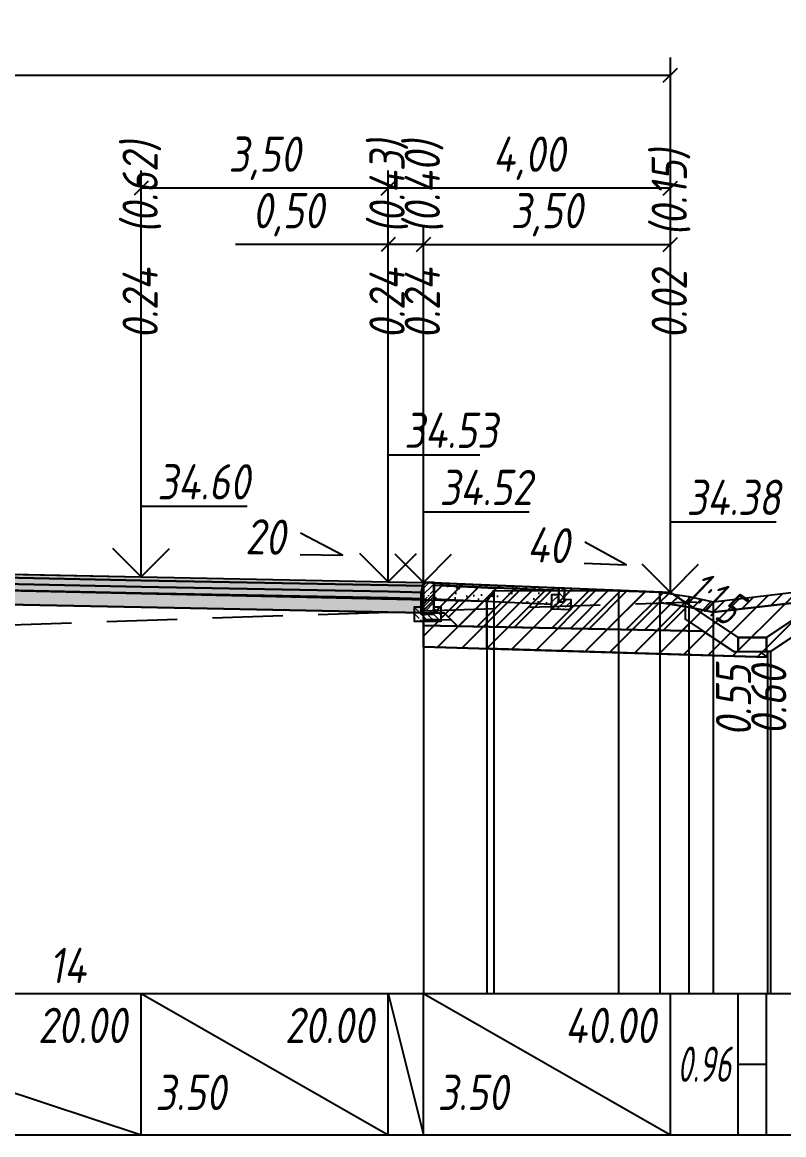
# Model space of a CAD drawing. Extents: x -717 to 1451, y -133302 to 233.
# Drawn here: x -236.6 to -182.6, y -110486.4 to -110407.5 of the extents above; entities that cross this region are included whole.
import ezdxf
from ezdxf.enums import TextEntityAlignment as Align

# ---------------------------------------------------------------- set-up
doc = ezdxf.new("R2010")
doc.units = 0
doc.linetypes.add('штриховая', pattern=[0.75, 0.5, -0.25])
for name, color, linetype in [('Интерполированный поперечник', 2, 'Continuous'), ('КОД_399', 252, 'Continuous'), ('Код_514', 1, 'Continuous'), ('Контур_0', 7, 'Continuous'), ('Контур_2521', 7, 'Continuous'), ('Контур_2564', 7, 'Continuous'), ('Контур_2660', 7, 'Continuous'), ('Контур_2665', 7, 'Continuous'), ('Контур_400', 7, 'Continuous'), ('Контур_508', 7, 'Continuous'), ('Контур_512', 7, 'Continuous'), ('Контур_513', 7, 'Continuous'), ('Контур_818', 7, 'Continuous'), ('Красный поперечник', 1, 'Continuous'), ('Объём_2501', 7, 'Continuous'), ('Объём_2564', 7, 'Continuous'), ('Объём_2650', 7, 'Continuous'), ('Объём_2660', 7, 'Continuous'), ('Объём_2661', 7, 'Continuous'), ('Объём_2662', 7, 'Continuous'), ('Объём_2663', 7, 'Continuous'), ('Объём_2664', 7, 'Continuous'), ('Объём_2665', 7, 'Continuous'), ('Объём_2666', 7, 'Continuous'), ('Объём_2667', 7, 'Continuous'), ('Объём_2668', 7, 'Continuous'), ('Объём_2669', 7, 'Continuous'), ('Объём_2675', 7, 'Continuous'), ('Откосы', 7, 'Continuous'), ('Отметки покрытия', 7, 'Continuous'), ('Рабочие отметки', 7, 'Continuous'), ('Рабочие отметки доп.', 7, 'Continuous'), ('Слои выравнивания', 7, 'Continuous'), ('Таблица', 7, 'Continuous'), ('Уклоны проезжей части', 7, 'Continuous'), ('Черный поперечник', 3, 'Continuous')]:
    doc.layers.add(name, color=color, linetype=linetype)
for name, color, linetype, true_color in [('Контур_2540', 2, 'Continuous', 0xffff00), ('Контур_2560', 2, 'Continuous', 0xffff00), ('Контур_2561', 7, 'Continuous', 0xff8040), ('Контур_2562', 3, 'Continuous', 0x00ff00), ('Контур_2563', 7, 'Continuous', 0xff8000), ('Контур_2570', 7, 'Continuous', 0x80ff00), ('Контур_2583', 3, 'Continuous', 0x00ff00), ('Контур_2584', 3, 'Continuous', 0x00ff00), ('Контур_2725', 7, 'Continuous', 0x323232), ('Контур_2736', 4, 'Continuous', 0x00ffff), ('Контур_2737', 4, 'Continuous', 0x00ffff), ('Контур_2738', 4, 'Continuous', 0x00ffff), ('Контур_2739', 4, 'Continuous', 0x00ffff), ('Контур_2745', 7, 'Continuous', 0xa4ffff), ('Контур_2747', 4, 'Continuous', 0x00ffff), ('Контур_2748', 4, 'Continuous', 0x00ffff), ('Контур_2749', 4, 'Continuous', 0x00ffff), ('Контур_2760', 7, 'Continuous', 0x323232), ('Контур_2761', 7, 'Continuous', 0x323232), ('Контур_2762', 7, 'Continuous', 0x323232), ('Контур_2763', 7, 'Continuous', 0x323232), ('Контур_402', 7, 'Continuous', 0xff6464), ('Контур_703', 4, 'Continuous', 0x00ffff), ('Контур_705', 4, 'Continuous', 0x00ffff), ('Контур_707', 4, 'Continuous', 0x00ffff), ('Контур_720', 131, 'Continuous', 0xaaffff), ('Объём_2520', 7, 'Continuous', 0x80ffff), ('Объём_2540', 2, 'Continuous', 0xffff00), ('Объём_2560', 2, 'Continuous', 0xffff00), ('Объём_2561', 7, 'Continuous', 0xff8040), ('Объём_2562', 3, 'Continuous', 0x00ff00), ('Объём_2563', 7, 'Continuous', 0xff8000), ('Объём_2570', 7, 'Continuous', 0x80ff00), ('Объём_2583', 3, 'Continuous', 0x00ff00), ('Объём_2584', 3, 'Continuous', 0x00ff00), ('Объём_2594', 3, 'Continuous', 0x00ff00), ('Объём_2598', 3, 'Continuous', 0x00ff00), ('Объём_2600', 7, 'Continuous', 0x808000), ('Объём_2746', 2, 'Continuous', 0xffff00)]:
    doc.layers.add(name, color=color, linetype=linetype, true_color=true_color)
doc.styles.get("Standard").update_dxf_attribs({"font": 'txt', "height": 2.5})
doc.styles.add('М', font='romand.shx', dxfattribs={"width": 0.8, "oblique": 10, "height": 2.5})
doc.dimstyles.new('ISO-25', dxfattribs={"dimtxt": 2.5, "dimasz": 2.5, "dimexe": 1.25, "dimexo": 0.625, "dimtad": 1, "dimtxsty": 'Standard', "dimcen": 2.5, "dimadec": 0, "dimazin": 0, "dimtfac": 1, "dimtmove": 0, "dimatfit": 3, "dimfxl": 1, "dimarcsym": 0})

# ---------------------------------------------------------------- blocks, each defined once
blk = doc.blocks.new('_Oblique')
at = {"color": 0, "linetype": 'ByBlock', "lineweight": -2}
blk.add_line((-0.5, -0.5), (0.5, 0.5), dxfattribs=at)
blk = doc.blocks.new('*D2256')
at = {"color": 0, "lineweight": -2, "transparency": 16777216}
for p, q in [((-208.17, -110446.655), (-208.17, -110422.022)), ((-190.67, -110447.355), (-190.67, -110422.022)), ((-208.17, -110423.272), (-190.67, -110423.272))]:
    blk.add_line(p, q, dxfattribs=at)
at = {"layer": 'Defpoints', "color": 0, "transparency": 16777216}
for p in [(-190.67, -110423.272), (-208.17, -110447.28), (-190.67, -110447.98)]:
    blk.add_point(p, dxfattribs=at)
at = {"color": 0, "lineweight": -2, "transparency": 16777216, "rotation": 180}
blk.add_blockref('_Oblique', (-208.17, -110423.272), dxfattribs=at)
at = {"color": 0, "lineweight": -2, "transparency": 16777216}
blk.add_blockref('_Oblique', (-190.67, -110423.272), dxfattribs=at)
at = {"color": 0, "transparency": 16777216, "insert": (-199.42, -110421.159), "char_height": 2.5, "width": 9.58333, "attachment_point": 5, "style": 'М'}
blk.add_mtext('3,50', dxfattribs=at)
blk = doc.blocks.new('*D2258')
at = {"color": 0, "lineweight": -2, "transparency": 16777216}
for p, q in [((-210.67, -110446.605), (-210.67, -110422.022)), ((-208.17, -110446.655), (-208.17, -110422.022)), ((-210.67, -110423.272), (-221.494, -110423.272)), ((-208.17, -110423.272), (-210.67, -110423.272))]:
    blk.add_line(p, q, dxfattribs=at)
at = {"layer": 'Defpoints', "color": 0, "transparency": 16777216}
for p in [(-208.17, -110423.272), (-210.67, -110447.23), (-208.17, -110447.28)]:
    blk.add_point(p, dxfattribs=at)
at = {"color": 0, "lineweight": -2, "transparency": 16777216, "rotation": 180}
blk.add_blockref('_Oblique', (-210.67, -110423.272), dxfattribs=at)
at = {"color": 0, "lineweight": -2, "transparency": 16777216}
blk.add_blockref('_Oblique', (-208.17, -110423.272), dxfattribs=at)
at = {"color": 0, "transparency": 16777216, "insert": (-217.733, -110421.159), "char_height": 2.5, "width": 9.16667, "attachment_point": 5, "style": 'М'}
blk.add_mtext('0,50', dxfattribs=at)
blk = doc.blocks.new('*D2260')
at = {"color": 0, "lineweight": -2, "transparency": 16777216}
for p, q in [((-228.17, -110446.255), (-228.17, -110418.022)), ((-210.67, -110446.605), (-210.67, -110418.022)), ((-210.67, -110419.272), (-228.17, -110419.272))]:
    blk.add_line(p, q, dxfattribs=at)
at = {"layer": 'Defpoints', "color": 0, "transparency": 16777216}
for p in [(-228.17, -110419.272), (-228.17, -110446.88), (-210.67, -110447.23)]:
    blk.add_point(p, dxfattribs=at)
at = {"color": 0, "lineweight": -2, "transparency": 16777216, "rotation": 180}
blk.add_blockref('_Oblique', (-228.17, -110419.272), dxfattribs=at)
at = {"color": 0, "lineweight": -2, "transparency": 16777216}
blk.add_blockref('_Oblique', (-210.67, -110419.272), dxfattribs=at)
at = {"color": 0, "transparency": 16777216, "insert": (-219.42, -110417.159), "char_height": 2.5, "width": 9.58333, "attachment_point": 5, "style": 'М'}
blk.add_mtext('3,50', dxfattribs=at)
blk = doc.blocks.new('*D2261')
at = {"color": 0, "lineweight": -2, "transparency": 16777216}
for p, q in [((-210.67, -110446.605), (-210.67, -110418.022)), ((-190.67, -110447.355), (-190.67, -110418.022)), ((-190.67, -110419.272), (-210.67, -110419.272))]:
    blk.add_line(p, q, dxfattribs=at)
at = {"layer": 'Defpoints', "color": 0, "transparency": 16777216}
for p in [(-210.67, -110419.272), (-210.67, -110447.23), (-190.67, -110447.98)]:
    blk.add_point(p, dxfattribs=at)
at = {"color": 0, "lineweight": -2, "transparency": 16777216, "rotation": 180}
blk.add_blockref('_Oblique', (-210.67, -110419.272), dxfattribs=at)
at = {"color": 0, "lineweight": -2, "transparency": 16777216}
blk.add_blockref('_Oblique', (-190.67, -110419.272), dxfattribs=at)
at = {"color": 0, "transparency": 16777216, "insert": (-200.67, -110417.159), "char_height": 2.5, "width": 9.16667, "attachment_point": 5, "style": 'М'}
blk.add_mtext('4,00', dxfattribs=at)
blk = doc.blocks.new('*D2263')
at = {"color": 0, "lineweight": -2, "transparency": 16777216}
for p, q in [((-315.992, -110446.935), (-315.992, -110410.022)), ((-190.67, -110447.355), (-190.67, -110410.022)), ((-315.992, -110411.272), (-190.67, -110411.272))]:
    blk.add_line(p, q, dxfattribs=at)
at = {"layer": 'Defpoints', "color": 0, "transparency": 16777216}
for p in [(-190.67, -110411.272), (-315.992, -110447.56), (-190.67, -110447.98)]:
    blk.add_point(p, dxfattribs=at)
at = {"color": 0, "lineweight": -2, "transparency": 16777216, "rotation": 180}
blk.add_blockref('_Oblique', (-315.992, -110411.272), dxfattribs=at)
at = {"color": 0, "lineweight": -2, "transparency": 16777216}
blk.add_blockref('_Oblique', (-190.67, -110411.272), dxfattribs=at)
at = {"color": 0, "transparency": 16777216, "insert": (-253.331, -110409.159), "char_height": 2.5, "width": 12.08333, "attachment_point": 5, "style": 'М'}
blk.add_mtext('25,06', dxfattribs=at)
blk = doc.blocks.new('Тротуар1')
at = {"linetype": 'Continuous', "lineweight": 13}
h = blk.add_hatch(dxfattribs=at)
h.set_pattern_fill('ANSI35', scale=5, angle=90)
h.set_pattern_definition([(135, (-1541.6927, -4801.9416), (-0.88388348, -0.88388348), []), (135, (-1541.6927, -4801.0577), (-0.88388348, -0.88388348), [1.5625, -0.3125, 0, -0.3125])])
h.paths.add_polyline_path([(-16.72, -1.24), (-17.72, -1.24), (-17.72, -2.24), (-18.52, -2.24), (-18.52, -1.85), (-19.52, -1.89), (-19.52, -3.24), (-16.72, -3.24)])
h = blk.add_hatch(dxfattribs=at)
h.set_pattern_fill('ANSI35', scale=5)
h.set_pattern_definition([(45, (-1541.6927, -4800.4416), (-0.88388348, 0.88388348), []), (45, (-1540.8088, -4800.4416), (-0.88388348, 0.88388348), [1.5625, -0.3125, 0, -0.3125])])
h.paths.add_polyline_path([(-17.72, -0.24), (-18.52, -0.24), (-18.52, -2.24), (-17.72, -2.24)])
at = {"linetype": 'Continuous'}
h = blk.add_hatch(dxfattribs=at)
h.set_pattern_fill('ANSI31', color=256, scale=15, angle=45, style=0)
h.set_pattern_definition([(90, (-1932.1888, -4954.235), (-1.875, 3e-16), [])])
h.paths.add_polyline_path([(0, 0), (-17.72, -0.24), (-17.71, -0.63), (-11.04, -0.58), (0, -0.4)])
at = {"layer": 'КОД_399'}
h = blk.add_hatch(dxfattribs=at)
h.set_pattern_fill('AR-CONC', scale=0.7, angle=45, style=0)
h.set_pattern_definition([(95, (-1932.189, -4954.235), (3.860864, 3.2396496), [0.525, -5.775]), (40, (-1932.189, -4954.235), (-4.409945, 3.036377), [0.42, -4.62]), (145.45144, (-1931.867, -4953.965), (-0.549081, 6.2760265), [0.4461813, -4.907995]), (91.1842, (-1933.179, -4953.245), (6.101854, 4.4632964), [0.7875, -8.6625]), (141.63564, (-1932.67, -4952.873), (-0.1953, 9.447982), [0.669272, -7.361996]), (36.18416, (-1933.179, -4953.245), (-0.1953, 9.447982), [0.63, -6.93]), (66, (-1932.4363, -4952.9975), (4.947401, 0.9616773), [0.525, -5.775]), (11, (-1932.4363, -4952.9975), (-2.38496, 4.793659), [0.42, -4.62]), (116.45144, (-1932.024, -4952.9174), (2.562441, 5.7553363), [0.4461813, -4.907995]), (82.5, (-1932.1888, -4954.235), (-1.5875523, 1.7079287), [0, -4.564, 0, -4.69, 0, -4.6375]), (52.5, (-1932.1888, -4954.235), (-0.6501106, 3.2543661), [0, -2.674, 0, -4.459, 0, -1.7675]), (12.5, (-1933.2926, -4955.3388), (2.7539272, 2.5306453), [0, -1.75, 0, -5.46, 0, -7.245]), (2.5, (-1933.7876, -4955.8337), (2.3911299, 3.3821186), [0, -2.275, 0, -3.626, 0, -5.145])])
h.paths.add_polyline_path([(0, -0.4), (-17.71, -0.63), (-17.72, -1.24), (-16.71, -1.24), (-16.72, -2.62), (-0.07, -2.41)])
at = {"linetype": 'Continuous'}
blk.add_lwpolyline([(-17.72, -1.24), (-16.72, -1.24), (-16.72, -3.24), (-19.52, -3.24), (-19.52, -1.89), (-18.52, -1.85)], dxfattribs=at)
at = {"color": 7, "lineweight": 30}
for points in [[(-18.52, -0.24), (-18.52, -2.24), (-17.72, -2.24), (-17.72, -0.24), (-18.52, -0.24)], [(-8.6, -0.53), (0, -0.4)]]:
    blk.add_lwpolyline(points, dxfattribs=at)
for points in [[(0, 0), (-17.72, -0.24), (-17.72, -0.63), (0, -0.4)], [(0, -0.4), (-17.71, -0.63), (-17.72, -1.24), (-16.71, -1.24), (-16.72, -2.62), (-0.07, -2.39)]]:
    blk.add_lwpolyline(points, close=True)
blk = doc.blocks.new('БР100.30.18')
at = {"linetype": 'Continuous', "lineweight": 13}
h = blk.add_hatch(dxfattribs=at)
h.set_pattern_fill('ANSI35', scale=5)
h.set_pattern_definition([(45, (-1504.996, -4799.2297), (-0.88388348, 0.88388348), []), (45, (-1504.1121, -4799.2297), (-0.88388348, 0.88388348), [1.5625, -0.3125, 0, -0.3125])])
h.paths.add_polyline_path([(0.3, 3.47), (1.8, 3.47), (1.8, -1.03), (0, -1.03), (0, 1.97)])
h = blk.add_hatch(dxfattribs=at)
h.set_pattern_fill('ANSI35', scale=5, angle=90)
h.set_pattern_definition([(135, (-1504.996, -4800.7297), (-0.88388348, -0.88388348), []), (135, (-1504.996, -4799.8458), (-0.88388348, -0.88388348), [1.5625, -0.3125, 0, -0.3125])])
h.paths.add_polyline_path([(-1, -0.03), (0, -0.03), (0, -1.03), (1.8, -1.03), (1.8, -0.03), (2.8, -0.03), (2.8, -2.03), (-1, -2.03)])
at = {"color": 7, "lineweight": 30}
blk.add_lwpolyline([(1.8, -1.03), (0, -1.03), (0, 1.97), (0.3, 3.47), (1.8, 3.47)], close=True, dxfattribs=at)
at = {"linetype": 'Continuous'}
blk.add_lwpolyline([(0, -0.03), (-1, -0.03), (-1, -2.03), (2.8, -2.03), (2.8, -0.03), (1.8, -0.03)], dxfattribs=at)

msp = doc.modelspace()

# ---------------------------------------------------------------- hatches: boundary and pattern name
at = {"layer": 'Объём_2563'}
h = msp.add_hatch(dxfattribs=at)
h.set_pattern_fill('ANSI31', color=256, scale=0.3)
h.set_pattern_definition([(45, (-440.5588, 3.643), (-0.673519209, 0.673519209), [])])
h.paths.add_polyline_path([(-205.752, -110450.316), (-206.67, -110449.398), (-208.17, -110449.368), (-208.17, -110447.218), (-190.67, -110447.918), (-189.616, -110448.62), (-189.616, -110449.822), (-188.353, -110450.664)])
at = {"layer": 'Объём_2570'}
h = msp.add_hatch(dxfattribs=at)
h.set_pattern_fill('ANSI31', color=256, scale=0.2)
h.set_pattern_definition([(45, (-440.5588, 3.643), (-0.449012806, 0.449012806), [])])
h.paths.add_polyline_path([(-178.6, -110448.36), (-180.236, -110448.405), (-181.887, -110448.653), (-187.625, -110449.332), (-189.353, -110448.96), (-191.407, -110448.649), (-191.407, -110447.899), (-189.353, -110448.21), (-187.625, -110448.582), (-181.887, -110447.903), (-180.236, -110447.655), (-178.6, -110447.61)])
at = {"layer": 'Объём_2600'}
h = msp.add_hatch(dxfattribs=at)
h.set_pattern_fill('ANSI31', color=6, scale=0.4)
h.set_pattern_definition([(45, (-440.5588, 3.643), (-0.898025612, 0.898025612), [])])
h.paths.add_polyline_path([(-180.116, -110448.62), (-180.116, -110449.822), (-183.563, -110452.12), (-183.792, -110452.12), (-183.792, -110452.503), (-208.17, -110451.772), (-208.17, -110448.442), (-203.683, -110448.543), (-203.183, -110447.793), (-194.348, -110447.816), (-191.407, -110447.899), (-191.407, -110448.649), (-189.353, -110448.96), (-187.625, -110449.332), (-181.887, -110448.653), (-180.236, -110448.405), (-179.774, -110448.392)])
at = {"layer": 'Слои выравнивания'}
for color, points in [(2, [(-258.581, -110446.209), (-257.971, -110446.222), (-250.366, -110446.374), (-246.297, -110446.455), (-240.143, -110446.578), (-228.17, -110446.818), (-210.67, -110447.168), (-208.17, -110447.218), (-208.17, -110447.468), (-210.67, -110447.418), (-228.17, -110447.068), (-240.143, -110446.828), (-246.297, -110446.705), (-250.366, -110446.624), (-257.971, -110446.472), (-258.581, -110446.459)]), (3, [(-258.581, -110446.459), (-257.971, -110446.472), (-250.366, -110446.624), (-246.297, -110446.705), (-240.143, -110446.828), (-228.17, -110447.068), (-210.67, -110447.418), (-208.17, -110447.468), (-208.17, -110447.918), (-210.67, -110447.868), (-228.17, -110447.518), (-240.143, -110447.278), (-246.297, -110447.155), (-250.366, -110447.074), (-257.971, -110446.922), (-258.581, -110446.909)]), (4, [(-258.581, -110446.909), (-257.971, -110446.922), (-250.366, -110447.074), (-246.297, -110447.155), (-240.143, -110447.278), (-228.17, -110447.518), (-210.67, -110447.868), (-208.17, -110447.918), (-208.17, -110448.368), (-210.67, -110448.318), (-228.17, -110447.968), (-240.143, -110447.728), (-246.297, -110447.605), (-250.366, -110447.524), (-257.971, -110447.372), (-258.581, -110447.359)]), (5, [(-258.581, -110447.359), (-257.971, -110447.372), (-250.366, -110447.524), (-246.297, -110447.605), (-240.143, -110447.728), (-228.17, -110447.968), (-210.67, -110448.318), (-208.17, -110448.368), (-208.17, -110449.368), (-210.67, -110449.318), (-228.17, -110448.968), (-240.143, -110448.728), (-246.297, -110448.605), (-250.366, -110448.524), (-257.971, -110448.372), (-258.581, -110448.359)])]:
    msp.add_hatch(color=color, dxfattribs=at).paths.add_polyline_path(points)

# ---------------------------------------------------------------- linework, layer by layer
at = {"layer": 'Интерполированный поперечник', "linetype": 'штриховая', "ltscale": 10, "flags": 128}
msp.add_lwpolyline([(-335.559, -110453.505), (-188.81, -110448.584)], dxfattribs=at)
at = {"layer": 'Код_514'}
for p, q in [((-258.581, -110476.357), (-228.17, -110486.357)), ((-228.17, -110486.357), (-228.17, -110476.357)), ((-228.17, -110476.357), (-210.67, -110486.357)), ((-210.67, -110486.357), (-210.67, -110476.357)), ((-210.67, -110476.357), (-208.17, -110486.357)), ((-208.17, -110486.357), (-208.17, -110476.357)), ((-208.17, -110476.357), (-190.67, -110486.357)), ((-190.67, -110486.357), (-190.67, -110476.357)), ((-185.866, -110486.357), (-185.866, -110476.357)), ((-183.866, -110486.357), (-183.866, -110476.357)), ((-185.866, -110481.357), (-183.866, -110481.357))]:
    msp.add_line(p, q, dxfattribs=at)
at = {"layer": 'Контур_0', "flags": 128}
for points in [[(-190.67, -110447.918), (-189.629, -110448.612), (-189.629, -110448.612), (-189.629, -110448.612), (-189.629, -110448.612), (-189.629, -110448.612), (-189.629, -110448.612), (-189.629, -110448.612), (-189.629, -110448.612), (-189.629, -110448.612), (-189.629, -110448.612), (-189.629, -110448.612), (-189.629, -110448.612), (-189.629, -110448.612), (-189.629, -110448.612), (-185.866, -110451.12), (-183.866, -110451.12), (-178.6, -110447.61)], [(-190.67, -110447.918), (-189.629, -110448.612), (-189.629, -110448.612), (-189.629, -110448.612), (-189.629, -110448.612), (-189.629, -110448.612), (-189.629, -110448.612), (-189.629, -110448.612), (-189.629, -110448.612), (-189.629, -110448.612), (-189.629, -110448.612), (-189.629, -110448.612), (-189.629, -110448.612), (-189.629, -110448.612), (-189.629, -110448.612), (-185.866, -110451.12)], [(-208.17, -110450.268), (-208.17, -110449.368), (-206.67, -110449.398), (-205.752, -110450.316), (-208.17, -110450.268), (-208.17, -110450.268)], [(-208.17, -110449.368), (-206.67, -110449.398), (-205.752, -110450.316), (-188.353, -110450.664)]]:
    msp.add_lwpolyline(points, dxfattribs=at)
at = {"layer": 'Контур_2521', "color": 250, "flags": 128}
msp.add_lwpolyline([(-208.17, -110449.818), (-206.211, -110449.857)], dxfattribs=at)
at = {"layer": 'Контур_2540', "flags": 128}
msp.add_lwpolyline([(-186.169, -110452.12), (-184.366, -110452.12), (-183.792, -110452.503), (-208.17, -110451.772), (-208.17, -110450.268), (-188.353, -110450.664), (-186.169, -110452.12), (-186.169, -110452.12)], dxfattribs=at)
at = {"layer": 'Контур_2560', "flags": 128}
msp.add_lwpolyline([(-208.17, -110447.218), (-190.67, -110447.918), (-190.67, -110447.918), (-190.67, -110447.918)], dxfattribs=at)
at = {"layer": 'Контур_2561', "flags": 128}
msp.add_lwpolyline([(-208.17, -110447.218), (-208.17, -110447.218), (-190.67, -110447.918), (-190.67, -110447.918), (-208.17, -110447.218)], dxfattribs=at)
at = {"layer": 'Контур_2562', "flags": 128}
msp.add_lwpolyline([(-190.67, -110447.918), (-190.67, -110447.918), (-190.67, -110447.918), (-190.67, -110447.918), (-190.67, -110447.918)], dxfattribs=at)
at = {"layer": 'Контур_2563', "flags": 128}
msp.add_lwpolyline([(-205.752, -110450.316), (-206.67, -110449.398), (-208.17, -110449.368), (-208.17, -110447.218), (-190.67, -110447.918), (-189.616, -110448.62), (-189.616, -110449.822), (-188.353, -110450.664), (-205.752, -110450.316), (-205.752, -110450.316)], dxfattribs=at)
at = {"layer": 'Контур_2564', "flags": 128}
msp.add_lwpolyline([(-208.17, -110447.218), (-190.67, -110447.918)], dxfattribs=at)
at = {"layer": 'Контур_2570', "flags": 128}
msp.add_lwpolyline([(-246.297, -110447.591), (-203.683, -110448.543), (-203.183, -110447.793), (-194.348, -110447.816), (-191.407, -110447.899), (-191.407, -110448.649), (-189.353, -110448.96), (-187.625, -110449.332), (-187.625, -110449.332), (-181.887, -110448.653), (-180.236, -110448.405), (-176.09, -110448.29), (-162.511, -110447.834), (-162.507, -110447.828), (-162.467, -110447.835), (-159.392, -110447.713), (-153.6, -110447.376)], dxfattribs=at)
at = {"layer": 'Контур_2583', "flags": 128}
for points in [[(-185.866, -110451.12), (-189.616, -110448.62), (-189.616, -110449.822), (-186.169, -110452.12), (-185.866, -110452.12), (-185.866, -110451.12)], [(-180.116, -110449.822), (-180.116, -110448.62), (-183.866, -110451.12), (-183.866, -110452.12), (-183.563, -110452.12), (-180.116, -110449.822)]]:
    msp.add_lwpolyline(points, dxfattribs=at)
at = {"layer": 'Контур_2584', "flags": 128}
msp.add_lwpolyline([(-185.866, -110451.12), (-185.866, -110452.12), (-183.866, -110452.12), (-183.866, -110451.12), (-185.866, -110451.12)], dxfattribs=at)
at = {"layer": 'Контур_2660', "flags": 128}
msp.add_lwpolyline([(-208.17, -110451.772), (-183.792, -110452.503)], dxfattribs=at)
at = {"layer": 'Контур_2665', "flags": 128}
msp.add_lwpolyline([(-190.67, -110447.918), (-190.67, -110447.918)], dxfattribs=at)
at = {"layer": 'Контур_2725', "flags": 128}
msp.add_lwpolyline([(-308.834, -110449.364), (-306.492, -110449.318), (-288.992, -110448.968), (-268.562, -110448.559), (-258.581, -110448.359), (-257.971, -110448.372), (-250.366, -110448.524), (-246.297, -110448.605), (-240.143, -110448.728), (-228.17, -110448.968), (-210.67, -110449.318), (-208.17, -110449.368)], dxfattribs=at)
at = {"layer": 'Контур_2736', "flags": 128}
for points in [[(-190.67, -110447.918), (-189.629, -110448.612)], [(-189.629, -110448.612), (-185.866, -110451.12)]]:
    msp.add_lwpolyline(points, dxfattribs=at)
at = {"layer": 'Контур_2737', "flags": 128}
msp.add_lwpolyline([(-189.629, -110448.612), (-189.629, -110448.612)], dxfattribs=at)
at = {"layer": 'Контур_2738', "flags": 128}
msp.add_lwpolyline([(-189.629, -110448.612), (-189.629, -110448.612)], dxfattribs=at)
at = {"layer": 'Контур_2739', "flags": 128}
msp.add_lwpolyline([(-189.629, -110448.612), (-189.629, -110448.612)], dxfattribs=at)
at = {"layer": 'Контур_2745', "flags": 128}
msp.add_lwpolyline([(-189.629, -110448.612), (-189.629, -110448.612)], dxfattribs=at)
msp.add_lwpolyline([(-189.629, -110448.612), (-189.629, -110448.612)], dxfattribs=at)
msp.add_lwpolyline([(-189.629, -110448.612), (-189.629, -110448.612)], dxfattribs=at)
msp.add_lwpolyline([(-189.629, -110448.612), (-189.629, -110448.612)], dxfattribs=at)
msp.add_lwpolyline([(-189.629, -110448.612), (-189.629, -110448.612)], dxfattribs=at)
msp.add_lwpolyline([(-189.629, -110448.612), (-189.629, -110448.612)], dxfattribs=at)
at = {"layer": 'Контур_2747', "flags": 128}
msp.add_lwpolyline([(-189.629, -110448.612), (-189.629, -110448.612)], dxfattribs=at)
at = {"layer": 'Контур_2748', "flags": 128}
msp.add_lwpolyline([(-189.629, -110448.612), (-189.629, -110448.612)], dxfattribs=at)
at = {"layer": 'Контур_2749', "flags": 128}
msp.add_lwpolyline([(-189.629, -110448.612), (-189.629, -110448.612)], dxfattribs=at)
at = {"layer": 'Контур_2760', "flags": 128}
msp.add_lwpolyline([(-308.834, -110447.214), (-306.492, -110447.168), (-288.992, -110446.818), (-268.562, -110446.409), (-258.581, -110446.209), (-257.971, -110446.222), (-250.366, -110446.374), (-246.297, -110446.455), (-240.143, -110446.578), (-228.17, -110446.818), (-210.67, -110447.168), (-208.17, -110447.218)], dxfattribs=at)
at = {"layer": 'Контур_2761', "flags": 128}
msp.add_lwpolyline([(-308.834, -110447.464), (-306.492, -110447.418), (-288.992, -110447.068), (-268.562, -110446.659), (-258.581, -110446.459), (-257.971, -110446.472), (-250.366, -110446.624), (-246.297, -110446.705), (-240.143, -110446.828), (-228.17, -110447.068), (-210.67, -110447.418), (-208.17, -110447.468)], dxfattribs=at)
at = {"layer": 'Контур_2762', "flags": 128}
msp.add_lwpolyline([(-308.834, -110447.914), (-306.492, -110447.868), (-288.992, -110447.518), (-268.562, -110447.109), (-258.581, -110446.909), (-257.971, -110446.922), (-250.366, -110447.074), (-246.297, -110447.155), (-240.143, -110447.278), (-228.17, -110447.518), (-210.67, -110447.868), (-208.17, -110447.918)], dxfattribs=at)
at = {"layer": 'Контур_2763', "flags": 128}
msp.add_lwpolyline([(-308.834, -110448.364), (-306.492, -110448.318), (-288.992, -110447.968), (-268.562, -110447.559), (-258.581, -110447.359), (-257.971, -110447.372), (-250.366, -110447.524), (-246.297, -110447.605), (-240.143, -110447.728), (-228.17, -110447.968), (-210.67, -110448.318), (-208.17, -110448.368)], dxfattribs=at)
at = {"layer": 'Контур_400', "flags": 128}
msp.add_lwpolyline([(-258.581, -110446.209), (-228.17, -110446.818), (-210.67, -110447.168), (-210.67, -110447.168), (-210.67, -110447.168), (-210.67, -110447.168), (-210.67, -110447.168), (-210.67, -110447.168), (-208.17, -110447.218)], dxfattribs=at)
at = {"layer": 'Контур_402', "flags": 128}
msp.add_lwpolyline([(-323.035, -110452.193), (-308.834, -110451.767), (-308.834, -110449.364), (-258.581, -110448.359), (-208.17, -110449.368), (-208.17, -110451.772), (-183.792, -110452.503)], dxfattribs=at)
at = {"layer": 'Контур_508', "flags": 128}
msp.add_lwpolyline([(-335.559, -110453.505), (-335.031, -110453.857), (-335.031, -110455.059), (-331.584, -110457.357), (-331.281, -110457.357), (-329.281, -110457.357), (-328.978, -110457.357), (-325.531, -110455.059), (-325.531, -110453.857), (-323.035, -110452.193), (-308.834, -110451.767), (-308.834, -110449.364), (-258.581, -110448.359), (-208.17, -110449.368), (-208.17, -110451.772), (-183.792, -110452.503), (-183.792, -110452.12), (-183.563, -110452.12), (-180.116, -110449.822), (-180.116, -110448.62), (-178.6, -110447.61)], dxfattribs=at)
at = {"layer": 'Контур_512', "flags": 128}
msp.add_lwpolyline([(-208.17, -110451.772), (-183.792, -110452.503), (-183.792, -110452.12), (-183.563, -110452.12), (-180.116, -110449.822), (-180.116, -110448.62), (-178.6, -110447.61)], dxfattribs=at)
at = {"layer": 'Контур_513', "flags": 128}
msp.add_lwpolyline([(-335.559, -110453.505), (-335.031, -110453.857), (-335.031, -110455.059), (-331.584, -110457.357), (-331.281, -110457.357), (-329.281, -110457.357), (-328.978, -110457.357), (-325.531, -110455.059), (-325.531, -110453.857), (-323.035, -110452.193), (-308.834, -110451.767), (-308.834, -110449.364), (-258.581, -110448.359), (-208.17, -110449.368), (-208.17, -110451.772), (-183.792, -110452.503), (-183.792, -110452.12), (-183.563, -110452.12), (-180.116, -110449.822), (-180.116, -110448.62), (-178.6, -110447.61)], dxfattribs=at)
at = {"layer": 'Контур_703', "flags": 128}
msp.add_lwpolyline([(-190.67, -110447.918), (-189.629, -110448.612)], dxfattribs=at)
at = {"layer": 'Контур_705', "flags": 128}
msp.add_lwpolyline([(-189.629, -110448.612), (-189.629, -110448.612)], dxfattribs=at)
at = {"layer": 'Контур_707', "flags": 128}
msp.add_lwpolyline([(-183.866, -110451.12), (-178.6, -110447.61)], dxfattribs=at)
at = {"layer": 'Контур_720', "flags": 128}
msp.add_lwpolyline([(-185.866, -110451.12), (-183.866, -110451.12)], dxfattribs=at)
at = {"layer": 'Контур_818', "flags": 128}
msp.add_lwpolyline([(-335.559, -110454.29), (-334.061, -110452.628), (-334.061, -110452.628), (-326.127, -110450.395), (-320.856, -110448.75), (-320.856, -110448), (-311.456, -110447.684), (-309.334, -110447.769), (-308.834, -110448.519), (-268.562, -110447.645), (-258.581, -110447.413), (-257.971, -110447.398), (-246.297, -110447.591), (-203.683, -110448.543), (-203.183, -110447.793), (-194.348, -110447.816), (-191.407, -110447.899), (-191.407, -110448.649), (-189.353, -110448.96), (-187.625, -110449.332), (-187.625, -110449.332), (-181.887, -110448.653), (-180.236, -110448.405), (-178.6, -110448.36)], dxfattribs=at)
at = {"layer": 'Красный поперечник'}
for p, q in [((-258.581, -110446.209), (-228.17, -110446.818)), ((-228.17, -110446.818), (-210.67, -110447.168)), ((-210.67, -110447.168), (-208.17, -110447.218)), ((-208.17, -110447.218), (-190.67, -110447.918)), ((-190.67, -110447.918), (-185.866, -110451.12)), ((-183.866, -110451.12), (-178.6, -110447.61)), ((-185.866, -110451.12), (-183.866, -110451.12)), ((-208.17, -110451.772), (-208.17, -110476.357)), ((-183.792, -110452.12), (-183.792, -110476.357)), ((-183.563, -110452.12), (-183.563, -110476.357)), ((-183.792, -110452.503), (-183.792, -110476.357))]:
    msp.add_line(p, q, dxfattribs=at)
at = {"layer": 'Объём_2501', "flags": 128}
msp.add_lwpolyline([(-258.581, -110446.209), (-228.17, -110446.818), (-210.67, -110447.168), (-210.67, -110447.168), (-210.67, -110447.168), (-210.67, -110447.168), (-210.67, -110447.168), (-210.67, -110447.168), (-208.17, -110447.218)], dxfattribs=at)
at = {"layer": 'Объём_2520', "color": 250, "flags": 128}
msp.add_lwpolyline([(-208.17, -110450.268), (-208.17, -110449.368), (-206.67, -110449.398), (-205.752, -110450.316), (-208.17, -110450.268), (-208.17, -110450.268)], dxfattribs=at)
at = {"layer": 'Объём_2540', "flags": 128}
msp.add_lwpolyline([(-186.169, -110452.12), (-184.366, -110452.12), (-183.792, -110452.503), (-208.17, -110451.772), (-208.17, -110450.268), (-188.353, -110450.664), (-186.169, -110452.12), (-186.169, -110452.12)], dxfattribs=at)
at = {"layer": 'Объём_2560', "flags": 128}
msp.add_lwpolyline([(-208.17, -110447.218), (-190.67, -110447.918), (-190.67, -110447.918), (-190.67, -110447.918)], dxfattribs=at)
at = {"layer": 'Объём_2561', "flags": 128}
msp.add_lwpolyline([(-208.17, -110447.218), (-208.17, -110447.218), (-190.67, -110447.918), (-190.67, -110447.918), (-208.17, -110447.218)], dxfattribs=at)
at = {"layer": 'Объём_2562', "flags": 128}
msp.add_lwpolyline([(-190.67, -110447.918), (-190.67, -110447.918), (-190.67, -110447.918), (-190.67, -110447.918), (-190.67, -110447.918)], dxfattribs=at)
at = {"layer": 'Объём_2563', "color": 250, "flags": 128}
msp.add_lwpolyline([(-205.752, -110450.316), (-206.67, -110449.398), (-208.17, -110449.368), (-208.17, -110447.218), (-190.67, -110447.918), (-189.616, -110448.62), (-189.616, -110449.822), (-188.353, -110450.664), (-205.752, -110450.316), (-205.752, -110450.316)], dxfattribs=at)
at = {"layer": 'Объём_2564', "flags": 128}
msp.add_lwpolyline([(-208.17, -110447.218), (-190.67, -110447.918)], dxfattribs=at)
at = {"layer": 'Объём_2570', "flags": 128}
msp.add_lwpolyline([(-178.6, -110448.36), (-180.236, -110448.405), (-181.887, -110448.653), (-187.625, -110449.332), (-189.353, -110448.96), (-191.407, -110448.649), (-191.407, -110447.899), (-189.353, -110448.21), (-187.625, -110448.582), (-181.887, -110447.903), (-180.236, -110447.655), (-178.6, -110447.61), (-178.6, -110448.36), (-178.6, -110448.36)], dxfattribs=at)
at = {"layer": 'Объём_2583', "flags": 128}
for points in [[(-185.866, -110451.12), (-189.616, -110448.62), (-189.616, -110449.822), (-186.169, -110452.12), (-185.866, -110452.12), (-185.866, -110451.12)], [(-180.116, -110449.822), (-180.116, -110448.62), (-183.866, -110451.12), (-183.866, -110452.12), (-183.563, -110452.12), (-180.116, -110449.822)]]:
    msp.add_lwpolyline(points, dxfattribs=at)
at = {"layer": 'Объём_2584', "flags": 128}
msp.add_lwpolyline([(-185.866, -110451.12), (-185.866, -110452.12), (-183.866, -110452.12), (-183.866, -110451.12), (-185.866, -110451.12)], dxfattribs=at)
at = {"layer": 'Объём_2594', "flags": 128}
for points in [[(-189.616, -110448.62), (-185.866, -110451.12)], [(-183.866, -110451.12), (-180.116, -110448.62)]]:
    msp.add_lwpolyline(points, dxfattribs=at)
at = {"layer": 'Объём_2598', "flags": 128}
msp.add_lwpolyline([(-185.866, -110451.12), (-183.866, -110451.12)], dxfattribs=at)
at = {"layer": 'Объём_2650', "color": 6, "flags": 128}
msp.add_lwpolyline([(-180.116, -110448.62), (-180.116, -110449.822), (-183.563, -110452.12), (-183.792, -110452.12), (-183.792, -110452.503), (-208.17, -110451.772), (-208.17, -110448.442), (-203.683, -110448.543), (-203.183, -110447.793), (-194.348, -110447.816), (-191.407, -110447.899), (-191.407, -110448.649), (-189.353, -110448.96), (-187.625, -110449.332), (-181.887, -110448.653), (-180.236, -110448.405), (-179.774, -110448.392), (-180.116, -110448.62), (-180.116, -110448.62)], dxfattribs=at)
at = {"layer": 'Объём_2660', "flags": 128}
msp.add_lwpolyline([(-208.17, -110451.772), (-183.792, -110452.503)], dxfattribs=at)
at = {"layer": 'Объём_2661', "flags": 128}
msp.add_lwpolyline([(-190.67, -110447.918), (-189.629, -110448.612), (-185.866, -110451.12)], dxfattribs=at)
at = {"layer": 'Объём_2662', "flags": 128}
msp.add_lwpolyline([(-183.866, -110451.12), (-178.6, -110447.61)], dxfattribs=at)
at = {"layer": 'Объём_2663', "flags": 128}
msp.add_lwpolyline([(-185.866, -110451.12), (-183.866, -110451.12)], dxfattribs=at)
at = {"layer": 'Объём_2664', "flags": 128}
msp.add_lwpolyline([(-185.866, -110451.12), (-183.866, -110451.12)], dxfattribs=at)
at = {"layer": 'Объём_2665', "flags": 128}
msp.add_lwpolyline([(-190.67, -110447.918), (-190.67, -110447.918)], dxfattribs=at)
at = {"layer": 'Объём_2666', "flags": 128}
for points in [[(-190.67, -110447.918), (-189.629, -110448.612)], [(-189.629, -110448.612), (-185.866, -110451.12)]]:
    msp.add_lwpolyline(points, dxfattribs=at)
at = {"layer": 'Объём_2667', "flags": 128}
msp.add_lwpolyline([(-189.629, -110448.612), (-189.629, -110448.612)], dxfattribs=at)
at = {"layer": 'Объём_2668', "flags": 128}
msp.add_lwpolyline([(-189.629, -110448.612), (-189.629, -110448.612)], dxfattribs=at)
at = {"layer": 'Объём_2669', "flags": 128}
msp.add_lwpolyline([(-189.629, -110448.612), (-189.629, -110448.612)], dxfattribs=at)
at = {"layer": 'Объём_2675', "flags": 128}
msp.add_lwpolyline([(-189.629, -110448.612), (-189.629, -110448.612)], dxfattribs=at)
msp.add_lwpolyline([(-189.629, -110448.612), (-189.629, -110448.612)], dxfattribs=at)
msp.add_lwpolyline([(-189.629, -110448.612), (-189.629, -110448.612)], dxfattribs=at)
msp.add_lwpolyline([(-189.629, -110448.612), (-189.629, -110448.612)], dxfattribs=at)
msp.add_lwpolyline([(-189.629, -110448.612), (-189.629, -110448.612)], dxfattribs=at)
msp.add_lwpolyline([(-189.629, -110448.612), (-189.629, -110448.612)], dxfattribs=at)
at = {"layer": 'Объём_2746', "flags": 128}
msp.add_lwpolyline([(-180.116, -110449.822), (-183.563, -110452.12), (-183.792, -110452.12), (-183.792, -110452.503), (-203.683, -110451.906), (-203.683, -110448.543), (-203.183, -110447.793), (-194.348, -110447.816), (-191.407, -110447.899), (-191.407, -110448.649), (-189.353, -110448.96), (-188.989, -110449.038), (-185.866, -110451.12), (-183.866, -110451.12), (-180.116, -110448.62), (-180.116, -110449.822), (-180.116, -110449.822)], dxfattribs=at)
at = {"layer": 'Откосы', "color": 1, "flags": 128}
for points in [[(-216.907, -110445.226), (-213.907, -110445.286), (-216.877, -110443.726)], [(-196.788, -110445.852), (-193.791, -110445.972), (-196.728, -110444.354)]]:
    msp.add_lwpolyline(points, dxfattribs=at)
at = {"layer": 'Отметки покрытия', "color": 1}
for p, q in [((-210.67, -110447.168), (-210.67, -110438.168)), ((-210.67, -110438.168), (-204.17, -110438.168)), ((-228.17, -110446.818), (-228.17, -110441.818)), ((-228.17, -110441.818), (-220.67, -110441.818)), ((-208.17, -110447.218), (-208.17, -110442.218)), ((-208.17, -110442.218), (-200.67, -110442.218)), ((-190.67, -110447.918), (-190.67, -110442.918)), ((-190.67, -110442.918), (-183.17, -110442.918)), ((-228.17, -110446.818), (-230.17, -110444.818)), ((-228.17, -110446.818), (-226.17, -110444.818)), ((-210.67, -110447.168), (-212.67, -110445.168)), ((-210.67, -110447.168), (-208.67, -110445.168)), ((-208.17, -110447.218), (-210.17, -110445.218)), ((-208.17, -110447.218), (-206.17, -110445.218)), ((-190.67, -110447.918), (-192.67, -110445.918)), ((-190.67, -110447.918), (-188.67, -110445.918))]:
    msp.add_line(p, q, dxfattribs=at)
at = {"layer": 'Слои выравнивания'}
msp.add_line((-208.17, -110447.218), (-208.17, -110476.357), dxfattribs=at)
at = {"layer": 'Слои выравнивания', "color": 2, "flags": 128}
msp.add_lwpolyline([(-258.581, -110446.209), (-257.971, -110446.222), (-250.366, -110446.374), (-246.297, -110446.455), (-240.143, -110446.578), (-228.17, -110446.818), (-210.67, -110447.168), (-208.17, -110447.218), (-208.17, -110447.468), (-210.67, -110447.418), (-228.17, -110447.068), (-240.143, -110446.828), (-246.297, -110446.705), (-250.366, -110446.624), (-257.971, -110446.472), (-258.581, -110446.459)], close=True, dxfattribs=at)
at = {"layer": 'Слои выравнивания', "color": 3, "flags": 128}
msp.add_lwpolyline([(-258.581, -110446.459), (-257.971, -110446.472), (-250.366, -110446.624), (-246.297, -110446.705), (-240.143, -110446.828), (-228.17, -110447.068), (-210.67, -110447.418), (-208.17, -110447.468), (-208.17, -110447.918), (-210.67, -110447.868), (-228.17, -110447.518), (-240.143, -110447.278), (-246.297, -110447.155), (-250.366, -110447.074), (-257.971, -110446.922), (-258.581, -110446.909)], close=True, dxfattribs=at)
at = {"layer": 'Слои выравнивания', "color": 4, "flags": 128}
msp.add_lwpolyline([(-258.581, -110446.909), (-257.971, -110446.922), (-250.366, -110447.074), (-246.297, -110447.155), (-240.143, -110447.278), (-228.17, -110447.518), (-210.67, -110447.868), (-208.17, -110447.918), (-208.17, -110448.368), (-210.67, -110448.318), (-228.17, -110447.968), (-240.143, -110447.728), (-246.297, -110447.605), (-250.366, -110447.524), (-257.971, -110447.372), (-258.581, -110447.359)], close=True, dxfattribs=at)
at = {"layer": 'Слои выравнивания', "color": 5, "flags": 128}
msp.add_lwpolyline([(-258.581, -110447.359), (-257.971, -110447.372), (-250.366, -110447.524), (-246.297, -110447.605), (-240.143, -110447.728), (-228.17, -110447.968), (-210.67, -110448.318), (-208.17, -110448.368), (-208.17, -110449.368), (-210.67, -110449.318), (-228.17, -110448.968), (-240.143, -110448.728), (-246.297, -110448.605), (-250.366, -110448.524), (-257.971, -110448.372), (-258.581, -110448.359)], close=True, dxfattribs=at)
at = {"layer": 'Таблица'}
for p, q in [((-360.559, -110476.357), (-153.6, -110476.357)), ((-360.559, -110486.357), (-153.6, -110486.357))]:
    msp.add_line(p, q, dxfattribs=at)
at = {"layer": 'Черный поперечник', "color": 7}
for p, q in [((-203.183, -110447.793), (-203.183, -110476.357)), ((-194.348, -110447.816), (-194.348, -110476.357)), ((-191.407, -110447.899), (-191.407, -110476.357)), ((-189.353, -110448.21), (-189.353, -110476.357)), ((-203.683, -110448.543), (-203.683, -110476.357)), ((-187.625, -110448.582), (-187.625, -110476.357))]:
    msp.add_line(p, q, dxfattribs=at)
at = {"layer": 'Черный поперечник', "flags": 128}
msp.add_lwpolyline([(-246.297, -110447.591), (-203.683, -110448.543), (-203.183, -110447.793), (-194.348, -110447.816), (-191.407, -110447.899), (-189.353, -110448.21), (-187.625, -110448.582), (-181.887, -110447.903), (-180.236, -110447.655), (-176.09, -110447.54), (-162.511, -110447.084), (-162.507, -110447.078), (-162.467, -110447.085), (-159.392, -110446.963), (-153.6, -110446.626)], dxfattribs=at)

# ---------------------------------------------------------------- block references
at = {"lineweight": 18, "xscale": 0.5, "yscale": 0.5, "zscale": 0.5, "rotation": 359.9444632229611}
msp.add_blockref('БР100.30.18', (-208.321, -110448.951), dxfattribs=at)
at = {"xscale": -0.4999999999999982, "yscale": 0.4999999999999997, "zscale": 0.4999999999999997, "rotation": 358.2855609405552}
msp.add_blockref('Тротуар1', (-207.42, -110447.218), dxfattribs=at)

# ---------------------------------------------------------------- texts
at = {"layer": 'Код_514', "style": 'М', "oblique": 10, "width": 0.8}
for s, p in [('20.00', (-229.17, -110477.357)), ('20.00', (-211.67, -110477.357)), ('40.00', (-191.67, -110477.357))]:
    msp.add_text(s, height=2.5, dxfattribs=at).set_placement(p, align=Align.TOP_RIGHT)
at = {"layer": 'Код_514', "style": 'М', "oblique": 10, "width": 0.6}
msp.add_text('0.96', height=2.5, dxfattribs=at).set_placement((-188.268, -110481.357), align=Align.MIDDLE_CENTER)
at = {"layer": 'Код_514', "style": 'М', "oblique": 10, "width": 0.8}
for p in [(-227.17, -110485.357), (-207.17, -110485.357)]:
    msp.add_text('3.50', height=2.5, dxfattribs=at).set_placement(p, align=Align.BOTTOM_LEFT)
at = {"layer": 'Отметки покрытия', "color": 1, "style": 'М', "oblique": 10, "width": 0.8}
for s, p in [('34.53', (-209.529, -110438.436)), ('34.60', (-227.029, -110442.086)), ('34.52', (-207.029, -110442.486)), ('34.38', (-189.529, -110443.186))]:
    msp.add_text(s, height=2.5, dxfattribs=at).set_placement(p, align=Align.BOTTOM_LEFT)
at = {"layer": 'Рабочие отметки', "color": 1, "style": 'М', "oblique": 10, "width": 0.8}
for s, p in [('0.24', (-228.248, -110429.968)), ('0.24', (-210.748, -110429.968)), ('0.24', (-208.248, -110429.968)), ('0.02', (-190.748, -110429.968))]:
    msp.add_text(s, height=2.5, rotation=90, dxfattribs=at).set_placement(p, align=Align.MIDDLE_LEFT)
for s, p in [('0.55', (-186.194, -110453.045)), ('0.60', (-183.694, -110453.045))]:
    msp.add_text(s, height=2.5, rotation=90, dxfattribs=at).set_placement(p, align=Align.MIDDLE_RIGHT)
at = {"layer": 'Рабочие отметки доп.', "color": 1, "style": 'М', "oblique": 10, "width": 0.8}
for s, p in [('(0.62)', (-228.248, -110422.468)), ('(0.43)', (-210.748, -110422.468)), ('(0.40)', (-208.248, -110422.468)), ('(0.15)', (-190.748, -110422.668))]:
    msp.add_text(s, height=2.5, rotation=90, dxfattribs=at).set_placement(p, align=Align.MIDDLE_LEFT)
at = {"layer": 'Слои выравнивания', "style": 'М', "oblique": 10, "width": 0.8}
msp.add_text('14', height=2.5, dxfattribs=at).set_placement((-233.375, -110476.357), align=Align.BOTTOM_CENTER)
at = {"layer": 'Уклоны проезжей части', "color": 1, "style": 'М', "oblique": 10}
for s, rotation, width, p in [('20', 358.85423, 0.8, (-219.4, -110445.993)), ('40', 357.70938, 0.8, (-199.38, -110446.568)), ('1:1.5', 326.30994, 0.6, (-188.62, -110449.973))]:
    msp.add_text(s, height=2.5, rotation=rotation, dxfattribs=dict(at, width=width)).set_placement(p, align=Align.BOTTOM_CENTER)

# ---------------------------------------------------------------- dimensions: what is measured, and where the dimension line sits
at = {"color": 5}
for base, p1, picture, middle in [((-190.67, -110411.272), (-315.992, -110447.56), '*D2263', (-253.331, -110409.159)), ((-190.67, -110423.272), (-208.17, -110447.28), '*D2256', (-199.42, -110421.159))]:
    dim = msp.add_linear_dim(base=base, p1=p1, p2=(-190.67, -110447.98), angle=180, dimstyle='ISO-25', override={"dimasz": 1, "dimlfac": 0.2, "dimzin": 0, "dimtxsty": 'М', "dimblk1": 'Oblique', "dimblk2": 'Oblique', "dimsah": 1}, dxfattribs=at)
    dim.commit()
    dim.dimension.update_dxf_attribs({"geometry": picture, "text_midpoint": middle})
for base, p1, p2, picture, middle in [((-228.17, -110419.272), (-210.67, -110447.23), (-228.17, -110446.88), '*D2260', (-219.42, -110417.159)), ((-210.67, -110419.272), (-190.67, -110447.98), (-210.67, -110447.23), '*D2261', (-200.67, -110417.159))]:
    dim = msp.add_linear_dim(base=base, p1=p1, p2=p2, dimstyle='ISO-25', override={"dimasz": 1, "dimlfac": 0.2, "dimzin": 0, "dimtxsty": 'М', "dimblk1": 'Oblique', "dimblk2": 'Oblique', "dimsah": 1}, dxfattribs=at)
    dim.commit()
    dim.dimension.update_dxf_attribs({"geometry": picture, "text_midpoint": middle})
dim = msp.add_linear_dim(base=(-208.17, -110423.272), p1=(-210.67, -110447.23), p2=(-208.17, -110447.28), angle=180, dimstyle='ISO-25', override={"dimasz": 1, "dimlfac": 0.2, "dimzin": 0, "dimtxsty": 'М', "dimblk1": 'Oblique', "dimblk2": 'Oblique', "dimsah": 1}, dxfattribs=at)
dim.commit()
dim.dimension.update_dxf_attribs({"geometry": '*D2258', "text_midpoint": (-217.733, -110423.272), "dimtype": 160})

doc.saveas('drawing.dxf')
